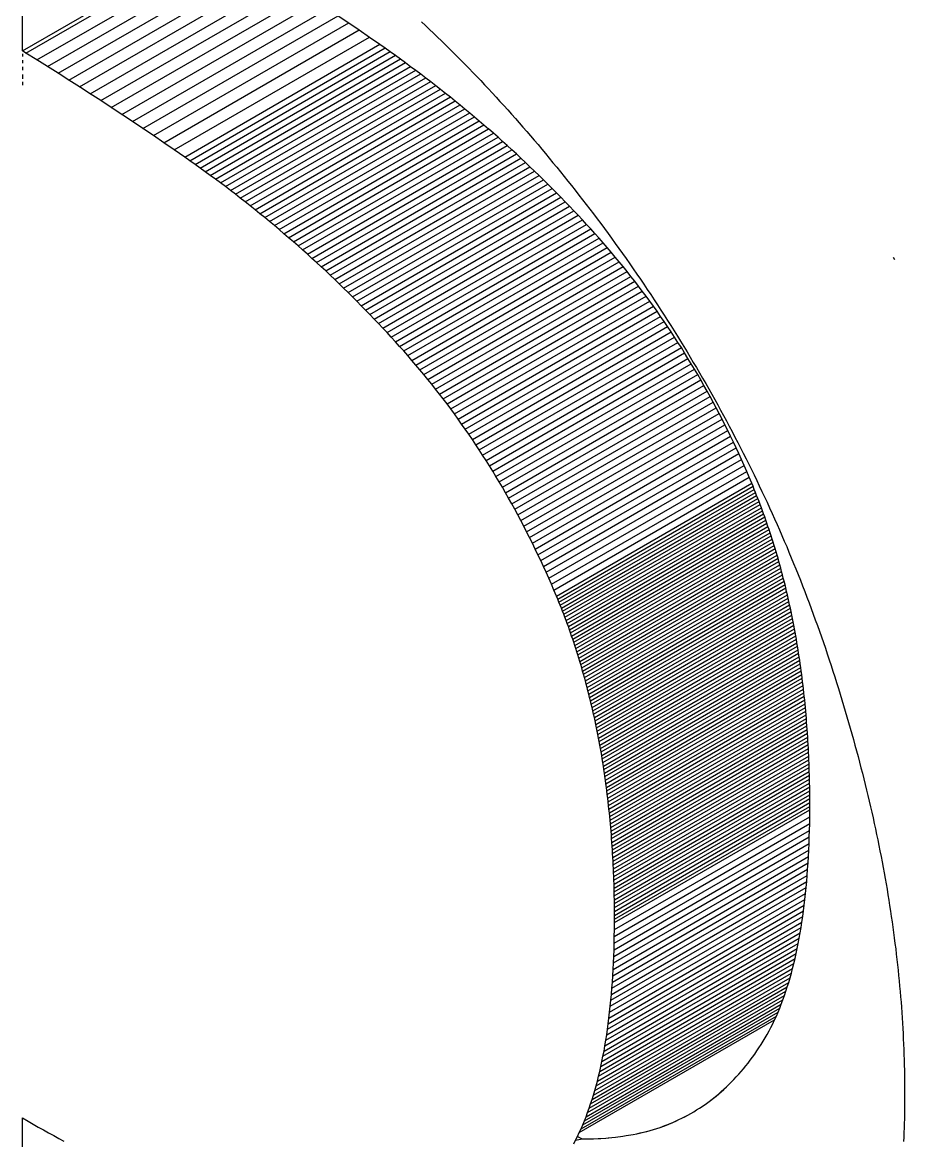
# Model space of a CAD drawing. Header units: millimetres. Extents: x 153 to 4750, y 92 to 3343.
# Drawn here: x 3715.09 to 3724.67, y 2584.09 to 2596.24 of the extents above; entities that cross this region are included whole.
import ezdxf

# ---------------------------------------------------------------- set-up
doc = ezdxf.new("R2010")
doc.units = ezdxf.units.MM

msp = doc.modelspace()

# ---------------------------------------------------------------- linework, layer by layer
for p, q in [((3715.089, 2595.93), (3715.089, 2599.32)), ((3715.089, 2595.93), (3717.21, 2597.155)), ((3715.128, 2595.906), (3717.25, 2597.131)), ((3715.245, 2595.833), (3717.367, 2597.058)), ((3715.362, 2595.761), (3717.483, 2596.985)), ((3715.478, 2595.687), (3717.599, 2596.912)), ((3715.594, 2595.614), (3717.715, 2596.838)), ((3715.71, 2595.54), (3717.831, 2596.764)), ((3715.825, 2595.465), (3717.946, 2596.69)), ((3715.94, 2595.39), (3718.062, 2596.615)), ((3716.055, 2595.315), (3718.176, 2596.54)), ((3716.17, 2595.239), (3718.291, 2596.464)), ((3716.284, 2595.163), (3718.405, 2596.388)), ((3716.398, 2595.087), (3718.519, 2596.312)), ((3718.519, 2596.312), (3718.633, 2596.235)), ((3719.423, 2596.246), (3719.467, 2596.205)), ((3716.512, 2595.01), (3718.633, 2596.235)), ((3716.625, 2594.933), (3718.747, 2596.158)), ((3718.633, 2596.235), (3718.747, 2596.158)), ((3718.747, 2596.158), (3718.86, 2596.08)), ((3719.467, 2596.205), (3719.51, 2596.164)), ((3719.51, 2596.164), (3719.554, 2596.123)), ((3716.739, 2594.855), (3718.86, 2596.08)), ((3716.852, 2594.777), (3718.973, 2596.002)), ((3718.86, 2596.08), (3718.973, 2596.002)), ((3718.973, 2596.002), (3719.029, 2595.963)), ((3719.554, 2596.123), (3719.597, 2596.081)), ((3719.597, 2596.081), (3719.64, 2596.039)), ((3719.64, 2596.039), (3719.683, 2595.997)), ((3715.128, 2595.906), (3715.089, 2595.93)), ((3715.089, 2595.9), (3715.089, 2595.87)), ((3715.245, 2595.833), (3715.128, 2595.906)), ((3716.908, 2594.738), (3719.029, 2595.963)), ((3716.964, 2594.698), (3719.085, 2595.923)), ((3717.019, 2594.658), (3719.141, 2595.883)), ((3719.029, 2595.963), (3719.085, 2595.923)), ((3719.085, 2595.923), (3719.141, 2595.883)), ((3719.141, 2595.883), (3719.196, 2595.843)), ((3719.683, 2595.997), (3719.726, 2595.955)), ((3719.726, 2595.955), (3719.769, 2595.912)), ((3719.769, 2595.912), (3719.812, 2595.869)), ((3715.089, 2595.83), (3715.089, 2595.796)), ((3715.362, 2595.761), (3715.245, 2595.833)), ((3715.478, 2595.687), (3715.362, 2595.761)), ((3717.075, 2594.618), (3719.196, 2595.843)), ((3717.13, 2594.578), (3719.251, 2595.803)), ((3717.185, 2594.538), (3719.306, 2595.762)), ((3719.196, 2595.843), (3719.251, 2595.803)), ((3719.251, 2595.803), (3719.306, 2595.762)), ((3719.306, 2595.762), (3719.361, 2595.722)), ((3719.812, 2595.869), (3719.854, 2595.826)), ((3719.854, 2595.826), (3719.897, 2595.783)), ((3719.897, 2595.783), (3719.94, 2595.74)), ((3715.089, 2595.757), (3715.089, 2595.72)), ((3715.089, 2595.673), (3715.089, 2595.627)), ((3715.594, 2595.614), (3715.478, 2595.687)), ((3717.24, 2594.497), (3719.361, 2595.722)), ((3717.294, 2594.456), (3719.416, 2595.681)), ((3717.349, 2594.415), (3719.47, 2595.639)), ((3719.361, 2595.722), (3719.416, 2595.681)), ((3719.416, 2595.681), (3719.47, 2595.639)), ((3719.47, 2595.639), (3719.524, 2595.598)), ((3719.94, 2595.74), (3719.982, 2595.696)), ((3719.982, 2595.696), (3720.024, 2595.652)), ((3720.024, 2595.652), (3720.067, 2595.607)), ((3715.089, 2595.596), (3715.089, 2595.558)), ((3715.71, 2595.54), (3715.594, 2595.614)), ((3715.825, 2595.465), (3715.71, 2595.54)), ((3717.403, 2594.373), (3719.524, 2595.598)), ((3717.456, 2594.331), (3719.578, 2595.556)), ((3719.524, 2595.598), (3719.578, 2595.556)), ((3719.578, 2595.556), (3719.631, 2595.514)), ((3720.067, 2595.607), (3720.109, 2595.563)), ((3720.109, 2595.563), (3720.151, 2595.518)), ((3720.151, 2595.518), (3720.193, 2595.473)), ((3715.94, 2595.39), (3715.825, 2595.465)), ((3717.51, 2594.29), (3719.631, 2595.514)), ((3717.563, 2594.247), (3719.685, 2595.472)), ((3717.616, 2594.205), (3719.738, 2595.43)), ((3719.631, 2595.514), (3719.685, 2595.472)), ((3719.685, 2595.472), (3719.738, 2595.43)), ((3719.738, 2595.43), (3719.79, 2595.387)), ((3720.193, 2595.473), (3720.235, 2595.427)), ((3720.235, 2595.427), (3720.276, 2595.382)), ((3716.055, 2595.315), (3715.94, 2595.39)), ((3716.17, 2595.239), (3716.055, 2595.315)), ((3717.669, 2594.162), (3719.79, 2595.387)), ((3717.722, 2594.119), (3719.843, 2595.344)), ((3717.774, 2594.076), (3719.895, 2595.301)), ((3719.79, 2595.387), (3719.843, 2595.344)), ((3719.843, 2595.344), (3719.895, 2595.301)), ((3719.895, 2595.301), (3719.947, 2595.258)), ((3720.276, 2595.382), (3720.318, 2595.336)), ((3720.318, 2595.336), (3720.36, 2595.29)), ((3720.36, 2595.29), (3720.401, 2595.243)), ((3716.284, 2595.163), (3716.17, 2595.239)), ((3716.398, 2595.087), (3716.284, 2595.163)), ((3717.826, 2594.033), (3719.947, 2595.258)), ((3717.878, 2593.989), (3719.999, 2595.214)), ((3717.93, 2593.945), (3720.051, 2595.17)), ((3719.947, 2595.258), (3719.999, 2595.214)), ((3719.999, 2595.214), (3720.051, 2595.17)), ((3720.051, 2595.17), (3720.102, 2595.126)), ((3720.401, 2595.243), (3720.443, 2595.197)), ((3720.443, 2595.197), (3720.484, 2595.15)), ((3716.512, 2595.01), (3716.398, 2595.087)), ((3717.981, 2593.901), (3720.102, 2595.126)), ((3718.032, 2593.857), (3720.153, 2595.082)), ((3718.083, 2593.812), (3720.204, 2595.037)), ((3720.102, 2595.126), (3720.153, 2595.082)), ((3720.204, 2595.037), (3720.153, 2595.082)), ((3720.255, 2594.992), (3720.204, 2595.037)), ((3720.484, 2595.15), (3720.525, 2595.103)), ((3720.525, 2595.103), (3720.567, 2595.055)), ((3720.567, 2595.055), (3720.608, 2595.008)), ((3716.625, 2594.933), (3716.512, 2595.01)), ((3716.739, 2594.855), (3716.625, 2594.933)), ((3718.133, 2593.768), (3720.255, 2594.992)), ((3718.184, 2593.723), (3720.305, 2594.947)), ((3720.305, 2594.947), (3720.255, 2594.992)), ((3720.355, 2594.902), (3720.305, 2594.947)), ((3720.608, 2595.008), (3720.649, 2594.96)), ((3720.649, 2594.96), (3720.69, 2594.912)), ((3720.69, 2594.912), (3720.73, 2594.863)), ((3716.852, 2594.777), (3716.739, 2594.855)), ((3718.234, 2593.677), (3720.355, 2594.902)), ((3718.284, 2593.632), (3720.405, 2594.856)), ((3718.334, 2593.586), (3720.455, 2594.811)), ((3720.405, 2594.856), (3720.355, 2594.902)), ((3720.455, 2594.811), (3720.405, 2594.856)), ((3720.504, 2594.765), (3720.455, 2594.811)), ((3720.73, 2594.863), (3720.771, 2594.815)), ((3720.771, 2594.815), (3720.812, 2594.766)), ((3716.908, 2594.738), (3716.852, 2594.777)), ((3716.964, 2594.698), (3716.908, 2594.738)), ((3717.019, 2594.658), (3716.964, 2594.698)), ((3718.383, 2593.54), (3720.504, 2594.765)), ((3718.432, 2593.494), (3720.554, 2594.718)), ((3718.481, 2593.447), (3720.602, 2594.672)), ((3720.554, 2594.718), (3720.504, 2594.765)), ((3720.602, 2594.672), (3720.554, 2594.718)), ((3720.651, 2594.625), (3720.602, 2594.672)), ((3720.812, 2594.766), (3720.852, 2594.716)), ((3720.852, 2594.716), (3720.893, 2594.667)), ((3720.893, 2594.667), (3720.933, 2594.617)), ((3717.075, 2594.618), (3717.019, 2594.658)), ((3717.13, 2594.578), (3717.075, 2594.618)), ((3717.185, 2594.538), (3717.13, 2594.578)), ((3718.53, 2593.4), (3720.651, 2594.625)), ((3718.578, 2593.354), (3720.7, 2594.578)), ((3720.7, 2594.578), (3720.651, 2594.625)), ((3720.748, 2594.531), (3720.7, 2594.578)), ((3720.933, 2594.617), (3720.973, 2594.567)), ((3720.973, 2594.567), (3721.013, 2594.517)), ((3717.24, 2594.497), (3717.185, 2594.538)), ((3717.294, 2594.456), (3717.24, 2594.497)), ((3717.349, 2594.415), (3717.294, 2594.456)), ((3718.627, 2593.306), (3720.748, 2594.531)), ((3718.674, 2593.259), (3720.796, 2594.484)), ((3718.722, 2593.211), (3720.844, 2594.436)), ((3720.796, 2594.484), (3720.748, 2594.531)), ((3720.844, 2594.436), (3720.796, 2594.484)), ((3720.891, 2594.388), (3720.844, 2594.436)), ((3721.013, 2594.517), (3721.054, 2594.467)), ((3721.054, 2594.467), (3721.094, 2594.416)), ((3717.403, 2594.373), (3717.349, 2594.415)), ((3717.456, 2594.331), (3717.403, 2594.373)), ((3717.51, 2594.29), (3717.456, 2594.331)), ((3718.77, 2593.163), (3720.891, 2594.388)), ((3718.817, 2593.115), (3720.938, 2594.34)), ((3720.938, 2594.34), (3720.891, 2594.388)), ((3720.985, 2594.291), (3720.938, 2594.34)), ((3721.094, 2594.416), (3721.133, 2594.365)), ((3721.133, 2594.365), (3721.173, 2594.314)), ((3721.173, 2594.314), (3721.213, 2594.262)), ((3717.563, 2594.247), (3717.51, 2594.29)), ((3717.616, 2594.205), (3717.563, 2594.247)), ((3717.669, 2594.162), (3717.616, 2594.205)), ((3718.864, 2593.067), (3720.985, 2594.291)), ((3718.911, 2593.018), (3721.032, 2594.243)), ((3718.957, 2592.969), (3721.079, 2594.194)), ((3721.032, 2594.243), (3720.985, 2594.291)), ((3721.079, 2594.194), (3721.032, 2594.243)), ((3721.125, 2594.145), (3721.079, 2594.194)), ((3721.213, 2594.262), (3721.253, 2594.211)), ((3721.253, 2594.211), (3721.292, 2594.159)), ((3717.722, 2594.119), (3717.669, 2594.162)), ((3717.774, 2594.076), (3717.722, 2594.119)), ((3717.826, 2594.033), (3717.774, 2594.076)), ((3719.003, 2592.92), (3721.125, 2594.145)), ((3719.05, 2592.871), (3721.171, 2594.095)), ((3721.171, 2594.095), (3721.125, 2594.145)), ((3721.217, 2594.046), (3721.171, 2594.095)), ((3721.292, 2594.159), (3721.332, 2594.107)), ((3721.332, 2594.107), (3721.371, 2594.054)), ((3717.878, 2593.989), (3717.826, 2594.033)), ((3717.93, 2593.945), (3717.878, 2593.989)), ((3717.981, 2593.901), (3717.93, 2593.945)), ((3719.095, 2592.821), (3721.217, 2594.046)), ((3719.141, 2592.771), (3721.262, 2593.996)), ((3719.186, 2592.721), (3721.308, 2593.946)), ((3721.262, 2593.996), (3721.217, 2594.046)), ((3721.308, 2593.946), (3721.262, 2593.996)), ((3721.353, 2593.896), (3721.308, 2593.946)), ((3721.371, 2594.054), (3721.41, 2594.001)), ((3721.41, 2594.001), (3721.45, 2593.948)), ((3721.45, 2593.948), (3721.469, 2593.922)), ((3718.032, 2593.857), (3717.981, 2593.901)), ((3718.083, 2593.812), (3718.032, 2593.857)), ((3719.231, 2592.671), (3721.353, 2593.896)), ((3719.276, 2592.62), (3721.397, 2593.845)), ((3721.397, 2593.845), (3721.353, 2593.896)), ((3721.441, 2593.794), (3721.397, 2593.845)), ((3721.469, 2593.922), (3721.489, 2593.895)), ((3721.489, 2593.895), (3721.529, 2593.84)), ((3721.529, 2593.84), (3721.568, 2593.785)), ((3718.133, 2593.768), (3718.083, 2593.812)), ((3718.184, 2593.723), (3718.133, 2593.768)), ((3718.234, 2593.677), (3718.184, 2593.723)), ((3719.32, 2592.569), (3721.441, 2593.794)), ((3719.364, 2592.518), (3721.485, 2593.743)), ((3721.485, 2593.743), (3721.441, 2593.794)), ((3721.529, 2593.691), (3721.485, 2593.743)), ((3721.568, 2593.785), (3721.608, 2593.729)), ((3721.608, 2593.729), (3721.647, 2593.674)), ((3718.284, 2593.632), (3718.234, 2593.677)), ((3718.334, 2593.586), (3718.284, 2593.632)), ((3718.383, 2593.54), (3718.334, 2593.586)), ((3719.407, 2592.466), (3721.529, 2593.691)), ((3719.45, 2592.414), (3721.572, 2593.639)), ((3719.493, 2592.362), (3721.614, 2593.587)), ((3721.572, 2593.639), (3721.529, 2593.691)), ((3721.614, 2593.587), (3721.572, 2593.639)), ((3721.657, 2593.534), (3721.614, 2593.587)), ((3721.647, 2593.674), (3721.685, 2593.619)), ((3721.685, 2593.619), (3721.724, 2593.563)), ((3724.547, 2593.689), (3724.562, 2593.663)), ((3718.432, 2593.494), (3718.383, 2593.54)), ((3718.481, 2593.447), (3718.432, 2593.494)), ((3719.535, 2592.309), (3721.657, 2593.534)), ((3719.577, 2592.257), (3721.699, 2593.481)), ((3721.699, 2593.481), (3721.657, 2593.534)), ((3721.74, 2593.428), (3721.699, 2593.481)), ((3721.724, 2593.563), (3721.762, 2593.507)), ((3721.762, 2593.507), (3721.801, 2593.452)), ((3721.801, 2593.452), (3721.838, 2593.396)), ((3718.53, 2593.4), (3718.481, 2593.447)), ((3718.578, 2593.354), (3718.53, 2593.4)), ((3718.627, 2593.306), (3718.578, 2593.354)), ((3719.619, 2592.203), (3721.74, 2593.428)), ((3719.66, 2592.15), (3721.781, 2593.374)), ((3721.781, 2593.374), (3721.74, 2593.428)), ((3721.822, 2593.321), (3721.781, 2593.374)), ((3721.838, 2593.396), (3721.876, 2593.34)), ((3721.876, 2593.34), (3721.913, 2593.284)), ((3718.674, 2593.259), (3718.627, 2593.306)), ((3718.722, 2593.211), (3718.674, 2593.259)), ((3718.77, 2593.163), (3718.722, 2593.211)), ((3719.701, 2592.096), (3721.822, 2593.321)), ((3719.741, 2592.042), (3721.863, 2593.266)), ((3719.781, 2591.987), (3721.903, 2593.212)), ((3721.863, 2593.266), (3721.822, 2593.321)), ((3721.903, 2593.212), (3721.863, 2593.266)), ((3721.942, 2593.157), (3721.903, 2593.212)), ((3721.913, 2593.284), (3721.95, 2593.228)), ((3721.95, 2593.228), (3721.987, 2593.172)), ((3718.817, 2593.115), (3718.77, 2593.163)), ((3718.864, 2593.067), (3718.817, 2593.115)), ((3719.821, 2591.932), (3721.942, 2593.157)), ((3719.86, 2591.877), (3721.982, 2593.102)), ((3721.982, 2593.102), (3721.942, 2593.157)), ((3722.021, 2593.046), (3721.982, 2593.102)), ((3721.987, 2593.172), (3722.024, 2593.115)), ((3722.024, 2593.115), (3722.06, 2593.059)), ((3718.911, 2593.018), (3718.864, 2593.067)), ((3718.957, 2592.969), (3718.911, 2593.018)), ((3719.003, 2592.92), (3718.957, 2592.969)), ((3719.899, 2591.822), (3722.021, 2593.046)), ((3719.938, 2591.766), (3722.059, 2592.991)), ((3722.059, 2592.991), (3722.021, 2593.046)), ((3722.097, 2592.935), (3722.059, 2592.991)), ((3722.06, 2593.059), (3722.096, 2593.002)), ((3722.096, 2593.002), (3722.132, 2592.946)), ((3719.05, 2592.871), (3719.003, 2592.92)), ((3719.095, 2592.821), (3719.05, 2592.871)), ((3719.976, 2591.71), (3722.097, 2592.935)), ((3720.014, 2591.653), (3722.135, 2592.878)), ((3722.135, 2592.878), (3722.097, 2592.935)), ((3722.132, 2592.946), (3722.168, 2592.889)), ((3722.172, 2592.821), (3722.135, 2592.878)), ((3722.168, 2592.889), (3722.203, 2592.832)), ((3719.141, 2592.771), (3719.095, 2592.821)), ((3719.186, 2592.721), (3719.141, 2592.771)), ((3720.051, 2591.597), (3722.172, 2592.821)), ((3720.088, 2591.54), (3722.209, 2592.764)), ((3722.209, 2592.764), (3722.172, 2592.821)), ((3722.203, 2592.832), (3722.238, 2592.776)), ((3722.246, 2592.707), (3722.209, 2592.764)), ((3722.238, 2592.776), (3722.273, 2592.719)), ((3719.231, 2592.671), (3719.186, 2592.721)), ((3719.276, 2592.62), (3719.231, 2592.671)), ((3719.32, 2592.569), (3719.276, 2592.62)), ((3720.125, 2591.482), (3722.246, 2592.707)), ((3720.161, 2591.424), (3722.282, 2592.649)), ((3722.282, 2592.649), (3722.246, 2592.707)), ((3722.273, 2592.719), (3722.308, 2592.662)), ((3722.318, 2592.591), (3722.282, 2592.649)), ((3722.308, 2592.662), (3722.342, 2592.605)), ((3722.342, 2592.605), (3722.376, 2592.547)), ((3719.364, 2592.518), (3719.32, 2592.569)), ((3719.407, 2592.466), (3719.364, 2592.518)), ((3720.197, 2591.366), (3722.318, 2592.591)), ((3720.232, 2591.308), (3722.354, 2592.533)), ((3722.354, 2592.533), (3722.318, 2592.591)), ((3722.389, 2592.474), (3722.354, 2592.533)), ((3722.376, 2592.547), (3722.41, 2592.49)), ((3722.41, 2592.49), (3722.444, 2592.433)), ((3719.45, 2592.414), (3719.407, 2592.466)), ((3719.493, 2592.362), (3719.45, 2592.414)), ((3719.535, 2592.309), (3719.493, 2592.362)), ((3720.267, 2591.249), (3722.389, 2592.474)), ((3720.302, 2591.19), (3722.424, 2592.415)), ((3722.424, 2592.415), (3722.389, 2592.474)), ((3722.458, 2592.356), (3722.424, 2592.415)), ((3722.444, 2592.433), (3722.477, 2592.375)), ((3722.477, 2592.375), (3722.511, 2592.317)), ((3719.577, 2592.257), (3719.535, 2592.309)), ((3719.619, 2592.203), (3719.577, 2592.257)), ((3720.337, 2591.131), (3722.458, 2592.356)), ((3720.37, 2591.071), (3722.492, 2592.296)), ((3720.404, 2591.011), (3722.525, 2592.236)), ((3722.492, 2592.296), (3722.458, 2592.356)), ((3722.525, 2592.236), (3722.492, 2592.296)), ((3722.511, 2592.317), (3722.543, 2592.26)), ((3722.559, 2592.176), (3722.525, 2592.236)), ((3722.543, 2592.26), (3722.576, 2592.202)), ((3719.66, 2592.15), (3719.619, 2592.203)), ((3719.701, 2592.096), (3719.66, 2592.15)), ((3720.437, 2590.951), (3722.559, 2592.176)), ((3720.47, 2590.891), (3722.591, 2592.115)), ((3722.591, 2592.115), (3722.559, 2592.176)), ((3722.576, 2592.202), (3722.608, 2592.144)), ((3722.624, 2592.054), (3722.591, 2592.115)), ((3722.608, 2592.144), (3722.641, 2592.086)), ((3719.741, 2592.042), (3719.701, 2592.096)), ((3719.781, 2591.987), (3719.741, 2592.042)), ((3720.503, 2590.83), (3722.624, 2592.054)), ((3720.535, 2590.768), (3722.656, 2591.993)), ((3722.656, 2591.993), (3722.624, 2592.054)), ((3722.641, 2592.086), (3722.673, 2592.028)), ((3722.688, 2591.932), (3722.656, 2591.993)), ((3722.673, 2592.028), (3722.704, 2591.97)), ((3719.821, 2591.932), (3719.781, 2591.987)), ((3719.86, 2591.877), (3719.821, 2591.932)), ((3719.899, 2591.822), (3719.86, 2591.877)), ((3720.566, 2590.707), (3722.688, 2591.932)), ((3722.719, 2591.87), (3722.688, 2591.932)), ((3722.704, 2591.97), (3722.736, 2591.912)), ((3722.736, 2591.912), (3722.767, 2591.853)), ((3719.938, 2591.766), (3719.899, 2591.822)), ((3719.976, 2591.71), (3719.938, 2591.766)), ((3720.598, 2590.645), (3722.719, 2591.87)), ((3720.629, 2590.583), (3722.75, 2591.808)), ((3722.75, 2591.808), (3722.719, 2591.87)), ((3722.78, 2591.745), (3722.75, 2591.808)), ((3722.767, 2591.853), (3722.798, 2591.795)), ((3722.798, 2591.795), (3722.828, 2591.736)), ((3720.014, 2591.653), (3719.976, 2591.71)), ((3720.051, 2591.597), (3720.014, 2591.653)), ((3720.659, 2590.52), (3722.78, 2591.745)), ((3720.689, 2590.458), (3722.811, 2591.682)), ((3722.811, 2591.682), (3722.78, 2591.745)), ((3722.84, 2591.619), (3722.811, 2591.682)), ((3722.828, 2591.736), (3722.859, 2591.678)), ((3722.859, 2591.678), (3722.889, 2591.619)), ((3720.088, 2591.54), (3720.051, 2591.597)), ((3720.125, 2591.482), (3720.088, 2591.54)), ((3720.719, 2590.394), (3722.84, 2591.619)), ((3720.748, 2590.331), (3722.87, 2591.556)), ((3722.87, 2591.556), (3722.84, 2591.619)), ((3722.899, 2591.492), (3722.87, 2591.556)), ((3722.889, 2591.619), (3722.919, 2591.56)), ((3722.919, 2591.56), (3722.949, 2591.501)), ((3720.161, 2591.424), (3720.125, 2591.482)), ((3720.197, 2591.366), (3720.161, 2591.424)), ((3720.778, 2590.267), (3722.899, 2591.492)), ((3720.806, 2590.203), (3722.928, 2591.428)), ((3722.928, 2591.428), (3722.899, 2591.492)), ((3722.956, 2591.363), (3722.928, 2591.428)), ((3722.949, 2591.501), (3722.978, 2591.442)), ((3722.978, 2591.442), (3723.007, 2591.383)), ((3720.232, 2591.308), (3720.197, 2591.366)), ((3720.267, 2591.249), (3720.232, 2591.308)), ((3720.834, 2590.139), (3722.956, 2591.363)), ((3720.862, 2590.074), (3722.984, 2591.299)), ((3722.984, 2591.299), (3722.956, 2591.363)), ((3723.011, 2591.234), (3722.984, 2591.299)), ((3723.007, 2591.383), (3723.036, 2591.324)), ((3723.036, 2591.324), (3723.065, 2591.265)), ((3723.065, 2591.265), (3723.093, 2591.205)), ((3720.302, 2591.19), (3720.267, 2591.249)), ((3720.337, 2591.131), (3720.302, 2591.19)), ((3720.89, 2590.009), (3723.011, 2591.234)), ((3720.903, 2589.976), (3723.025, 2591.201)), ((3720.917, 2589.943), (3723.038, 2591.168)), ((3723.025, 2591.201), (3723.011, 2591.234)), ((3723.038, 2591.168), (3723.025, 2591.201)), ((3723.051, 2591.135), (3723.038, 2591.168)), ((3723.093, 2591.205), (3723.121, 2591.146)), ((3723.121, 2591.146), (3723.149, 2591.086)), ((3720.37, 2591.071), (3720.337, 2591.131)), ((3720.404, 2591.011), (3720.37, 2591.071)), ((3720.93, 2589.91), (3723.051, 2591.135)), ((3720.943, 2589.877), (3723.064, 2591.102)), ((3720.956, 2589.844), (3723.077, 2591.069)), ((3720.969, 2589.811), (3723.09, 2591.036)), ((3723.064, 2591.102), (3723.051, 2591.135)), ((3723.077, 2591.069), (3723.064, 2591.102)), ((3723.09, 2591.036), (3723.077, 2591.069)), ((3723.103, 2591.002), (3723.09, 2591.036)), ((3723.149, 2591.086), (3723.177, 2591.027)), ((3723.177, 2591.027), (3723.204, 2590.967)), ((3720.437, 2590.951), (3720.404, 2591.011)), ((3720.47, 2590.891), (3720.437, 2590.951)), ((3720.982, 2589.778), (3723.103, 2591.002)), ((3720.994, 2589.744), (3723.115, 2590.969)), ((3721.006, 2589.711), (3723.128, 2590.935)), ((3721.019, 2589.677), (3723.14, 2590.902)), ((3723.115, 2590.969), (3723.103, 2591.002)), ((3723.128, 2590.935), (3723.115, 2590.969)), ((3723.14, 2590.902), (3723.128, 2590.935)), ((3723.152, 2590.868), (3723.14, 2590.902)), ((3723.204, 2590.967), (3723.232, 2590.907)), ((3723.232, 2590.907), (3723.259, 2590.847)), ((3720.503, 2590.83), (3720.47, 2590.891)), ((3720.535, 2590.768), (3720.503, 2590.83)), ((3721.031, 2589.643), (3723.152, 2590.868)), ((3721.043, 2589.609), (3723.164, 2590.834)), ((3721.054, 2589.575), (3723.176, 2590.8)), ((3723.164, 2590.834), (3723.152, 2590.868)), ((3723.176, 2590.8), (3723.164, 2590.834)), ((3723.187, 2590.766), (3723.176, 2590.8)), ((3723.259, 2590.847), (3723.285, 2590.787)), ((3723.285, 2590.787), (3723.312, 2590.727)), ((3720.566, 2590.707), (3720.535, 2590.768)), ((3720.598, 2590.645), (3720.566, 2590.707)), ((3721.066, 2589.541), (3723.187, 2590.766)), ((3721.078, 2589.507), (3723.199, 2590.732)), ((3721.089, 2589.473), (3723.21, 2590.697)), ((3721.1, 2589.438), (3723.221, 2590.663)), ((3723.199, 2590.732), (3723.187, 2590.766)), ((3723.21, 2590.697), (3723.199, 2590.732)), ((3723.221, 2590.663), (3723.21, 2590.697)), ((3723.232, 2590.628), (3723.221, 2590.663)), ((3723.312, 2590.727), (3723.338, 2590.667)), ((3723.338, 2590.667), (3723.364, 2590.606)), ((3720.629, 2590.583), (3720.598, 2590.645)), ((3720.659, 2590.52), (3720.629, 2590.583)), ((3721.111, 2589.404), (3723.232, 2590.628)), ((3721.122, 2589.369), (3723.243, 2590.594)), ((3721.133, 2589.334), (3723.254, 2590.559)), ((3723.243, 2590.594), (3723.232, 2590.628)), ((3723.254, 2590.559), (3723.243, 2590.594)), ((3723.265, 2590.524), (3723.254, 2590.559)), ((3723.364, 2590.606), (3723.39, 2590.546)), ((3723.39, 2590.546), (3723.415, 2590.485)), ((3720.689, 2590.458), (3720.659, 2590.52)), ((3720.719, 2590.394), (3720.689, 2590.458)), ((3721.143, 2589.299), (3723.265, 2590.524)), ((3721.154, 2589.264), (3723.275, 2590.489)), ((3721.164, 2589.229), (3723.285, 2590.454)), ((3721.174, 2589.194), (3723.296, 2590.419)), ((3723.275, 2590.489), (3723.265, 2590.524)), ((3723.285, 2590.454), (3723.275, 2590.489)), ((3723.296, 2590.419), (3723.285, 2590.454)), ((3723.306, 2590.383), (3723.296, 2590.419)), ((3723.415, 2590.485), (3723.44, 2590.425)), ((3723.44, 2590.425), (3723.465, 2590.364)), ((3720.748, 2590.331), (3720.719, 2590.394)), ((3720.778, 2590.267), (3720.748, 2590.331)), ((3721.184, 2589.159), (3723.306, 2590.383)), ((3721.194, 2589.123), (3723.315, 2590.348)), ((3721.204, 2589.088), (3723.325, 2590.312)), ((3723.315, 2590.348), (3723.306, 2590.383)), ((3723.325, 2590.312), (3723.315, 2590.348)), ((3723.335, 2590.277), (3723.325, 2590.312)), ((3723.465, 2590.364), (3723.49, 2590.303)), ((3723.49, 2590.303), (3723.515, 2590.242)), ((3720.806, 2590.203), (3720.778, 2590.267)), ((3720.834, 2590.139), (3720.806, 2590.203)), ((3721.213, 2589.052), (3723.335, 2590.277)), ((3721.223, 2589.016), (3723.344, 2590.241)), ((3721.232, 2588.98), (3723.353, 2590.205)), ((3723.344, 2590.241), (3723.335, 2590.277)), ((3723.353, 2590.205), (3723.344, 2590.241)), ((3723.363, 2590.169), (3723.353, 2590.205)), ((3723.515, 2590.242), (3723.539, 2590.181)), ((3723.539, 2590.181), (3723.563, 2590.12)), ((3720.862, 2590.074), (3720.834, 2590.139)), ((3720.89, 2590.009), (3720.862, 2590.074)), ((3721.241, 2588.944), (3723.363, 2590.169)), ((3721.25, 2588.908), (3723.372, 2590.133)), ((3721.259, 2588.872), (3723.38, 2590.097)), ((3721.268, 2588.836), (3723.389, 2590.06)), ((3723.372, 2590.133), (3723.363, 2590.169)), ((3723.38, 2590.097), (3723.372, 2590.133)), ((3723.389, 2590.06), (3723.38, 2590.097)), ((3723.398, 2590.024), (3723.389, 2590.06)), ((3723.563, 2590.12), (3723.586, 2590.059)), ((3723.586, 2590.059), (3723.61, 2589.998)), ((3720.903, 2589.976), (3720.89, 2590.009)), ((3720.917, 2589.943), (3720.903, 2589.976)), ((3720.93, 2589.91), (3720.917, 2589.943)), ((3721.276, 2588.799), (3723.398, 2590.024)), ((3721.285, 2588.763), (3723.406, 2589.987)), ((3721.293, 2588.726), (3723.414, 2589.951)), ((3723.406, 2589.987), (3723.398, 2590.024)), ((3723.414, 2589.951), (3723.406, 2589.987)), ((3723.422, 2589.914), (3723.414, 2589.951)), ((3723.61, 2589.998), (3723.633, 2589.937)), ((3723.633, 2589.937), (3723.656, 2589.875)), ((3720.943, 2589.877), (3720.93, 2589.91)), ((3720.956, 2589.844), (3720.943, 2589.877)), ((3720.969, 2589.811), (3720.956, 2589.844)), ((3720.982, 2589.778), (3720.969, 2589.811)), ((3721.301, 2588.689), (3723.422, 2589.914)), ((3721.309, 2588.652), (3723.43, 2589.877)), ((3721.317, 2588.615), (3723.438, 2589.84)), ((3723.43, 2589.877), (3723.422, 2589.914)), ((3723.438, 2589.84), (3723.43, 2589.877)), ((3723.446, 2589.803), (3723.438, 2589.84)), ((3723.656, 2589.875), (3723.679, 2589.814)), ((3723.679, 2589.814), (3723.701, 2589.752)), ((3720.994, 2589.744), (3720.982, 2589.778)), ((3721.006, 2589.711), (3720.994, 2589.744)), ((3721.019, 2589.677), (3721.006, 2589.711)), ((3721.325, 2588.578), (3723.446, 2589.803)), ((3721.332, 2588.541), (3723.453, 2589.766)), ((3721.339, 2588.504), (3723.461, 2589.729)), ((3721.347, 2588.466), (3723.468, 2589.691)), ((3723.453, 2589.766), (3723.446, 2589.803)), ((3723.461, 2589.729), (3723.453, 2589.766)), ((3723.468, 2589.691), (3723.461, 2589.729)), ((3723.475, 2589.654), (3723.468, 2589.691)), ((3723.701, 2589.752), (3723.724, 2589.69)), ((3723.724, 2589.69), (3723.746, 2589.628)), ((3721.031, 2589.643), (3721.019, 2589.677)), ((3721.043, 2589.609), (3721.031, 2589.643)), ((3721.054, 2589.575), (3721.043, 2589.609)), ((3721.066, 2589.541), (3721.054, 2589.575)), ((3721.354, 2588.429), (3723.475, 2589.654)), ((3721.361, 2588.391), (3723.482, 2589.616)), ((3721.367, 2588.353), (3723.489, 2589.578)), ((3723.482, 2589.616), (3723.475, 2589.654)), ((3723.489, 2589.578), (3723.482, 2589.616)), ((3723.495, 2589.54), (3723.489, 2589.578)), ((3723.746, 2589.628), (3723.767, 2589.566)), ((3723.767, 2589.566), (3723.789, 2589.504)), ((3721.078, 2589.507), (3721.066, 2589.541)), ((3721.089, 2589.473), (3721.078, 2589.507)), ((3721.1, 2589.438), (3721.089, 2589.473)), ((3721.374, 2588.316), (3723.495, 2589.54)), ((3721.381, 2588.278), (3723.502, 2589.502)), ((3721.387, 2588.24), (3723.508, 2589.464)), ((3723.502, 2589.502), (3723.495, 2589.54)), ((3723.508, 2589.464), (3723.502, 2589.502)), ((3723.514, 2589.426), (3723.508, 2589.464)), ((3723.789, 2589.504), (3723.81, 2589.442)), ((3723.81, 2589.442), (3723.831, 2589.38)), ((3721.111, 2589.404), (3721.1, 2589.438)), ((3721.122, 2589.369), (3721.111, 2589.404)), ((3721.133, 2589.334), (3721.122, 2589.369)), ((3721.143, 2589.299), (3721.133, 2589.334)), ((3721.393, 2588.201), (3723.514, 2589.426)), ((3721.399, 2588.163), (3723.52, 2589.388)), ((3721.405, 2588.125), (3723.526, 2589.349)), ((3723.52, 2589.388), (3723.514, 2589.426)), ((3723.526, 2589.349), (3723.52, 2589.388)), ((3723.532, 2589.311), (3723.526, 2589.349)), ((3723.831, 2589.38), (3723.852, 2589.318)), ((3721.154, 2589.264), (3721.143, 2589.299)), ((3721.164, 2589.229), (3721.154, 2589.264)), ((3721.174, 2589.194), (3721.164, 2589.229)), ((3721.411, 2588.086), (3723.532, 2589.311)), ((3721.416, 2588.048), (3723.538, 2589.272)), ((3721.422, 2588.009), (3723.543, 2589.234)), ((3723.538, 2589.272), (3723.532, 2589.311)), ((3723.543, 2589.234), (3723.538, 2589.272)), ((3723.548, 2589.195), (3723.543, 2589.234)), ((3723.852, 2589.318), (3723.873, 2589.255)), ((3723.873, 2589.255), (3723.893, 2589.193)), ((3721.184, 2589.159), (3721.174, 2589.194)), ((3721.194, 2589.123), (3721.184, 2589.159)), ((3721.204, 2589.088), (3721.194, 2589.123)), ((3721.213, 2589.052), (3721.204, 2589.088)), ((3721.427, 2587.97), (3723.548, 2589.195)), ((3721.432, 2587.931), (3723.554, 2589.156)), ((3721.437, 2587.892), (3723.559, 2589.117)), ((3723.554, 2589.156), (3723.548, 2589.195)), ((3723.559, 2589.117), (3723.554, 2589.156)), ((3723.563, 2589.078), (3723.559, 2589.117)), ((3723.893, 2589.193), (3723.913, 2589.131)), ((3723.913, 2589.131), (3723.933, 2589.069)), ((3721.223, 2589.016), (3721.213, 2589.052)), ((3721.232, 2588.98), (3721.223, 2589.016)), ((3721.241, 2588.944), (3721.232, 2588.98)), ((3721.442, 2587.853), (3723.563, 2589.078)), ((3721.447, 2587.814), (3723.568, 2589.038)), ((3721.451, 2587.774), (3723.573, 2588.999)), ((3721.456, 2587.735), (3723.577, 2588.959)), ((3723.568, 2589.038), (3723.563, 2589.078)), ((3723.573, 2588.999), (3723.568, 2589.038)), ((3723.577, 2588.959), (3723.573, 2588.999)), ((3723.581, 2588.92), (3723.577, 2588.959)), ((3723.933, 2589.069), (3723.952, 2589.006)), ((3723.952, 2589.006), (3723.971, 2588.944)), ((3721.25, 2588.908), (3721.241, 2588.944)), ((3721.259, 2588.872), (3721.25, 2588.908)), ((3721.268, 2588.836), (3721.259, 2588.872)), ((3721.276, 2588.799), (3721.268, 2588.836)), ((3721.46, 2587.695), (3723.581, 2588.92)), ((3721.464, 2587.655), (3723.586, 2588.88)), ((3721.468, 2587.615), (3723.59, 2588.84)), ((3723.586, 2588.88), (3723.581, 2588.92)), ((3723.59, 2588.84), (3723.586, 2588.88)), ((3723.593, 2588.8), (3723.59, 2588.84)), ((3723.971, 2588.944), (3723.99, 2588.882)), ((3723.99, 2588.882), (3724.009, 2588.821)), ((3721.285, 2588.763), (3721.276, 2588.799)), ((3721.293, 2588.726), (3721.285, 2588.763)), ((3721.301, 2588.689), (3721.293, 2588.726)), ((3721.472, 2587.575), (3723.593, 2588.8)), ((3721.476, 2587.535), (3723.597, 2588.76)), ((3721.479, 2587.495), (3723.601, 2588.72)), ((3723.597, 2588.76), (3723.593, 2588.8)), ((3723.601, 2588.72), (3723.597, 2588.76)), ((3723.604, 2588.68), (3723.601, 2588.72)), ((3724.009, 2588.821), (3724.027, 2588.759)), ((3724.027, 2588.759), (3724.045, 2588.697)), ((3721.309, 2588.652), (3721.301, 2588.689)), ((3721.317, 2588.615), (3721.309, 2588.652)), ((3721.325, 2588.578), (3721.317, 2588.615)), ((3721.483, 2587.455), (3723.604, 2588.68)), ((3721.486, 2587.415), (3723.607, 2588.639)), ((3721.489, 2587.374), (3723.61, 2588.599)), ((3723.607, 2588.639), (3723.604, 2588.68)), ((3723.61, 2588.599), (3723.607, 2588.639)), ((3723.613, 2588.558), (3723.61, 2588.599)), ((3724.045, 2588.697), (3724.063, 2588.636)), ((3724.063, 2588.636), (3724.081, 2588.574)), ((3721.332, 2588.541), (3721.325, 2588.578)), ((3721.339, 2588.504), (3721.332, 2588.541)), ((3721.347, 2588.466), (3721.339, 2588.504)), ((3721.492, 2587.334), (3723.613, 2588.558)), ((3721.495, 2587.293), (3723.616, 2588.518)), ((3721.497, 2587.252), (3723.619, 2588.477)), ((3723.616, 2588.518), (3723.613, 2588.558)), ((3723.619, 2588.477), (3723.616, 2588.518)), ((3723.621, 2588.436), (3723.619, 2588.477)), ((3724.081, 2588.574), (3724.098, 2588.513)), ((3724.098, 2588.513), (3724.115, 2588.451)), ((3721.354, 2588.429), (3721.347, 2588.466)), ((3721.361, 2588.391), (3721.354, 2588.429)), ((3721.367, 2588.353), (3721.361, 2588.391)), ((3721.374, 2588.316), (3721.367, 2588.353)), ((3721.5, 2587.211), (3723.621, 2588.436)), ((3721.502, 2587.17), (3723.624, 2588.395)), ((3721.505, 2587.129), (3723.626, 2588.354)), ((3723.624, 2588.395), (3723.621, 2588.436)), ((3723.626, 2588.354), (3723.624, 2588.395)), ((3723.628, 2588.312), (3723.626, 2588.354)), ((3724.115, 2588.451), (3724.132, 2588.39)), ((3724.132, 2588.39), (3724.149, 2588.329)), ((3721.381, 2588.278), (3721.374, 2588.316)), ((3721.387, 2588.24), (3721.381, 2588.278)), ((3721.393, 2588.201), (3721.387, 2588.24)), ((3721.507, 2587.088), (3723.628, 2588.312)), ((3721.509, 2587.046), (3723.63, 2588.271)), ((3721.51, 2587.005), (3723.632, 2588.23)), ((3723.63, 2588.271), (3723.628, 2588.312)), ((3723.632, 2588.23), (3723.63, 2588.271)), ((3723.633, 2588.188), (3723.632, 2588.23)), ((3724.149, 2588.329), (3724.165, 2588.267)), ((3724.165, 2588.267), (3724.181, 2588.206)), ((3721.399, 2588.163), (3721.393, 2588.201)), ((3721.405, 2588.125), (3721.399, 2588.163)), ((3721.411, 2588.086), (3721.405, 2588.125)), ((3721.512, 2586.963), (3723.633, 2588.188)), ((3721.513, 2586.922), (3723.635, 2588.146)), ((3723.635, 2588.146), (3723.633, 2588.188)), ((3723.636, 2588.104), (3723.635, 2588.146)), ((3724.181, 2588.206), (3724.197, 2588.145)), ((3724.197, 2588.145), (3724.213, 2588.085)), ((3721.416, 2588.048), (3721.411, 2588.086)), ((3721.422, 2588.009), (3721.416, 2588.048)), ((3721.427, 2587.97), (3721.422, 2588.009)), ((3721.515, 2586.88), (3723.636, 2588.104)), ((3721.516, 2586.838), (3723.637, 2588.063)), ((3721.517, 2586.796), (3723.638, 2588.021)), ((3723.637, 2588.063), (3723.636, 2588.104)), ((3723.638, 2588.021), (3723.637, 2588.063)), ((3723.639, 2587.978), (3723.638, 2588.021)), ((3724.213, 2588.085), (3724.228, 2588.024)), ((3724.228, 2588.024), (3724.243, 2587.963)), ((3721.432, 2587.931), (3721.427, 2587.97)), ((3721.437, 2587.892), (3721.432, 2587.931)), ((3721.442, 2587.853), (3721.437, 2587.892)), ((3721.518, 2586.754), (3723.639, 2587.978)), ((3721.519, 2586.711), (3723.64, 2587.936)), ((3721.519, 2586.669), (3723.64, 2587.894)), ((3723.64, 2587.936), (3723.639, 2587.978)), ((3723.64, 2587.894), (3723.64, 2587.936)), ((3723.641, 2587.851), (3723.64, 2587.894)), ((3724.243, 2587.963), (3724.258, 2587.902)), ((3724.258, 2587.902), (3724.272, 2587.842)), ((3721.447, 2587.814), (3721.442, 2587.853)), ((3721.451, 2587.774), (3721.447, 2587.814)), ((3721.456, 2587.735), (3721.451, 2587.774)), ((3721.52, 2586.627), (3723.641, 2587.851)), ((3721.52, 2586.584), (3723.641, 2587.809)), ((3721.52, 2586.541), (3723.641, 2587.766)), ((3723.641, 2587.809), (3723.641, 2587.851)), ((3723.641, 2587.766), (3723.641, 2587.809)), ((3723.641, 2587.725), (3723.641, 2587.766)), ((3724.272, 2587.842), (3724.287, 2587.781)), ((3724.287, 2587.781), (3724.301, 2587.721)), ((3721.46, 2587.695), (3721.456, 2587.735)), ((3721.464, 2587.655), (3721.46, 2587.695)), ((3721.468, 2587.615), (3721.464, 2587.655)), ((3721.52, 2586.501), (3723.641, 2587.725)), ((3721.52, 2586.463), (3723.641, 2587.687)), ((3723.641, 2587.687), (3723.641, 2587.725)), ((3723.641, 2587.612), (3723.641, 2587.687)), ((3724.301, 2587.721), (3724.314, 2587.66)), ((3724.314, 2587.66), (3724.328, 2587.6)), ((3721.472, 2587.575), (3721.468, 2587.615)), ((3721.476, 2587.535), (3721.472, 2587.575)), ((3721.479, 2587.495), (3721.476, 2587.535)), ((3721.518, 2586.313), (3723.64, 2587.538)), ((3721.519, 2586.387), (3723.641, 2587.612)), ((3723.638, 2587.464), (3723.64, 2587.538)), ((3723.64, 2587.538), (3723.641, 2587.612)), ((3724.328, 2587.6), (3724.341, 2587.54)), ((3724.341, 2587.54), (3724.354, 2587.48)), ((3721.483, 2587.455), (3721.479, 2587.495)), ((3721.486, 2587.415), (3721.483, 2587.455)), ((3721.489, 2587.374), (3721.486, 2587.415)), ((3721.515, 2586.167), (3723.636, 2587.392)), ((3721.517, 2586.24), (3723.638, 2587.464)), ((3723.633, 2587.32), (3723.636, 2587.392)), ((3723.636, 2587.392), (3723.638, 2587.464)), ((3724.354, 2587.48), (3724.367, 2587.42)), ((3724.367, 2587.42), (3724.379, 2587.36)), ((3721.492, 2587.334), (3721.489, 2587.374)), ((3721.495, 2587.293), (3721.492, 2587.334)), ((3721.497, 2587.252), (3721.495, 2587.293)), ((3721.512, 2586.095), (3723.633, 2587.32)), ((3723.63, 2587.249), (3723.633, 2587.32)), ((3724.379, 2587.36), (3724.391, 2587.3)), ((3724.391, 2587.3), (3724.403, 2587.24)), ((3721.5, 2587.211), (3721.497, 2587.252)), ((3721.502, 2587.17), (3721.5, 2587.211)), ((3721.505, 2587.129), (3721.502, 2587.17)), ((3721.506, 2585.954), (3723.627, 2587.179)), ((3721.509, 2586.024), (3723.63, 2587.249)), ((3723.623, 2587.11), (3723.627, 2587.179)), ((3723.627, 2587.179), (3723.63, 2587.249)), ((3724.403, 2587.24), (3724.415, 2587.181)), ((3724.415, 2587.181), (3724.426, 2587.121)), ((3721.497, 2585.817), (3723.618, 2587.042)), ((3721.502, 2585.885), (3723.623, 2587.11)), ((3721.507, 2587.088), (3721.505, 2587.129)), ((3721.509, 2587.046), (3721.507, 2587.088)), ((3721.51, 2587.005), (3721.509, 2587.046)), ((3723.614, 2586.975), (3723.618, 2587.042)), ((3723.618, 2587.042), (3723.623, 2587.11)), ((3724.426, 2587.121), (3724.438, 2587.062)), ((3724.438, 2587.062), (3724.449, 2587.002)), ((3721.487, 2585.683), (3723.608, 2586.908)), ((3721.492, 2585.75), (3723.614, 2586.975)), ((3721.512, 2586.963), (3721.51, 2587.005)), ((3721.513, 2586.922), (3721.512, 2586.963)), ((3721.515, 2586.88), (3721.513, 2586.922)), ((3723.602, 2586.843), (3723.608, 2586.908)), ((3723.608, 2586.908), (3723.614, 2586.975)), ((3724.449, 2587.002), (3724.459, 2586.943)), ((3724.459, 2586.943), (3724.47, 2586.883)), ((3721.474, 2585.553), (3723.596, 2586.778)), ((3721.481, 2585.618), (3723.602, 2586.843)), ((3721.516, 2586.838), (3721.515, 2586.88)), ((3721.517, 2586.796), (3721.516, 2586.838)), ((3721.518, 2586.754), (3721.517, 2586.796)), ((3723.589, 2586.714), (3723.596, 2586.778)), ((3723.596, 2586.778), (3723.602, 2586.843)), ((3724.47, 2586.883), (3724.48, 2586.824)), ((3724.48, 2586.824), (3724.489, 2586.765)), ((3721.46, 2585.426), (3723.581, 2586.651)), ((3721.467, 2585.489), (3723.589, 2586.714)), ((3721.519, 2586.711), (3721.518, 2586.754)), ((3721.519, 2586.669), (3721.519, 2586.711)), ((3721.52, 2586.627), (3721.519, 2586.669)), ((3723.574, 2586.589), (3723.581, 2586.651)), ((3723.581, 2586.651), (3723.589, 2586.714)), ((3724.489, 2586.765), (3724.499, 2586.706)), ((3724.499, 2586.706), (3724.508, 2586.647)), ((3721.444, 2585.303), (3723.565, 2586.528)), ((3721.452, 2585.364), (3723.574, 2586.589)), ((3721.52, 2586.584), (3721.52, 2586.627)), ((3721.52, 2586.541), (3721.52, 2586.584)), ((3721.52, 2586.501), (3721.52, 2586.541)), ((3723.556, 2586.468), (3723.565, 2586.528)), ((3723.565, 2586.528), (3723.574, 2586.589)), ((3724.508, 2586.647), (3724.517, 2586.588)), ((3724.517, 2586.588), (3724.526, 2586.529)), ((3724.526, 2586.529), (3724.535, 2586.471)), ((3721.426, 2585.184), (3723.547, 2586.408)), ((3721.435, 2585.243), (3723.556, 2586.468)), ((3721.519, 2586.387), (3721.52, 2586.463)), ((3721.52, 2586.463), (3721.52, 2586.501)), ((3723.537, 2586.35), (3723.547, 2586.408)), ((3723.547, 2586.408), (3723.556, 2586.468)), ((3724.535, 2586.471), (3724.543, 2586.412)), ((3724.543, 2586.412), (3724.551, 2586.353)), ((3721.406, 2585.067), (3723.527, 2586.292)), ((3721.416, 2585.125), (3723.537, 2586.35)), ((3721.517, 2586.24), (3721.518, 2586.313)), ((3721.518, 2586.313), (3721.519, 2586.387)), ((3723.516, 2586.235), (3723.527, 2586.292)), ((3723.527, 2586.292), (3723.537, 2586.35)), ((3724.551, 2586.353), (3724.559, 2586.295)), ((3724.559, 2586.295), (3724.566, 2586.237)), ((3721.384, 2584.955), (3723.505, 2586.18)), ((3721.395, 2585.011), (3723.516, 2586.235)), ((3721.512, 2586.095), (3721.515, 2586.167)), ((3721.515, 2586.167), (3721.517, 2586.24)), ((3723.493, 2586.125), (3723.505, 2586.18)), ((3723.505, 2586.18), (3723.516, 2586.235)), ((3724.566, 2586.237), (3724.574, 2586.178)), ((3724.574, 2586.178), (3724.581, 2586.12)), ((3721.36, 2584.846), (3723.481, 2586.071)), ((3721.372, 2584.9), (3723.493, 2586.125)), ((3721.509, 2586.024), (3721.512, 2586.095)), ((3723.468, 2586.017), (3723.481, 2586.071)), ((3723.481, 2586.071), (3723.493, 2586.125)), ((3724.581, 2586.12), (3724.587, 2586.062)), ((3724.587, 2586.062), (3724.594, 2586.004)), ((3721.334, 2584.74), (3723.455, 2585.965)), ((3721.347, 2584.793), (3723.468, 2586.017)), ((3721.502, 2585.885), (3721.506, 2585.954)), ((3721.506, 2585.954), (3721.509, 2586.024)), ((3723.441, 2585.913), (3723.455, 2585.965)), ((3723.455, 2585.965), (3723.468, 2586.017)), ((3724.594, 2586.004), (3724.6, 2585.946)), ((3724.6, 2585.946), (3724.606, 2585.888)), ((3721.291, 2584.588), (3723.412, 2585.813)), ((3721.306, 2584.638), (3723.427, 2585.863)), ((3721.32, 2584.689), (3723.441, 2585.913)), ((3721.492, 2585.75), (3721.497, 2585.817)), ((3721.497, 2585.817), (3721.502, 2585.885)), ((3723.397, 2585.764), (3723.412, 2585.813)), ((3723.412, 2585.813), (3723.427, 2585.863)), ((3723.427, 2585.863), (3723.441, 2585.913)), ((3724.606, 2585.888), (3724.612, 2585.83)), ((3724.612, 2585.83), (3724.617, 2585.772)), ((3721.26, 2584.492), (3723.382, 2585.716)), ((3721.276, 2584.54), (3723.397, 2585.764)), ((3721.481, 2585.618), (3721.487, 2585.683)), ((3721.487, 2585.683), (3721.492, 2585.75)), ((3723.366, 2585.669), (3723.382, 2585.716)), ((3723.382, 2585.716), (3723.397, 2585.764)), ((3724.617, 2585.772), (3724.622, 2585.714)), ((3724.622, 2585.714), (3724.627, 2585.657)), ((3721.211, 2584.353), (3723.332, 2585.578)), ((3721.228, 2584.398), (3723.349, 2585.623)), ((3721.244, 2584.445), (3723.366, 2585.669)), ((3721.474, 2585.553), (3721.481, 2585.618)), ((3723.314, 2585.533), (3723.332, 2585.578)), ((3723.332, 2585.578), (3723.349, 2585.623)), ((3723.349, 2585.623), (3723.366, 2585.669)), ((3724.627, 2585.657), (3724.632, 2585.599)), ((3724.632, 2585.599), (3724.636, 2585.542)), ((3721.157, 2584.222), (3723.278, 2585.447)), ((3721.175, 2584.265), (3723.296, 2585.49)), ((3721.193, 2584.309), (3723.314, 2585.533)), ((3721.46, 2585.426), (3721.467, 2585.489)), ((3721.467, 2585.489), (3721.474, 2585.553)), ((3723.259, 2585.405), (3723.278, 2585.447)), ((3723.278, 2585.447), (3723.296, 2585.49)), ((3723.296, 2585.49), (3723.314, 2585.533)), ((3724.636, 2585.542), (3724.64, 2585.485)), ((3724.64, 2585.485), (3724.644, 2585.427)), ((3721.138, 2584.181), (3723.259, 2585.405)), ((3721.444, 2585.303), (3721.452, 2585.364)), ((3721.452, 2585.364), (3721.46, 2585.426)), ((3723.199, 2585.285), (3723.219, 2585.324)), ((3723.219, 2585.324), (3723.239, 2585.364)), ((3723.239, 2585.364), (3723.259, 2585.405)), ((3724.644, 2585.427), (3724.648, 2585.37)), ((3724.648, 2585.37), (3724.651, 2585.313)), ((3724.651, 2585.313), (3724.654, 2585.256)), ((3721.426, 2585.184), (3721.435, 2585.243)), ((3721.435, 2585.243), (3721.444, 2585.303)), ((3723.135, 2585.173), (3723.157, 2585.21)), ((3723.157, 2585.21), (3723.178, 2585.247)), ((3723.178, 2585.247), (3723.199, 2585.285)), ((3724.654, 2585.256), (3724.657, 2585.199)), ((3724.657, 2585.199), (3724.66, 2585.142)), ((3721.406, 2585.067), (3721.416, 2585.125)), ((3721.416, 2585.125), (3721.426, 2585.184)), ((3723.066, 2585.068), (3723.089, 2585.102)), ((3723.089, 2585.102), (3723.112, 2585.137)), ((3723.112, 2585.137), (3723.135, 2585.173)), ((3724.66, 2585.142), (3724.662, 2585.085)), ((3724.662, 2585.085), (3724.664, 2585.028)), ((3721.372, 2584.9), (3721.384, 2584.955)), ((3721.384, 2584.955), (3721.395, 2585.011)), ((3721.395, 2585.011), (3721.406, 2585.067)), ((3722.97, 2584.937), (3722.995, 2584.969)), ((3722.995, 2584.969), (3723.019, 2585.001)), ((3723.019, 2585.001), (3723.043, 2585.034)), ((3723.043, 2585.034), (3723.066, 2585.068)), ((3724.664, 2585.028), (3724.666, 2584.972)), ((3724.666, 2584.972), (3724.667, 2584.915)), ((3721.347, 2584.793), (3721.36, 2584.846)), ((3721.36, 2584.846), (3721.372, 2584.9)), ((3722.869, 2584.815), (3722.895, 2584.845)), ((3722.895, 2584.845), (3722.92, 2584.875)), ((3722.92, 2584.875), (3722.946, 2584.906)), ((3722.946, 2584.906), (3722.97, 2584.937)), ((3724.667, 2584.915), (3724.669, 2584.859)), ((3724.669, 2584.859), (3724.67, 2584.802)), ((3721.32, 2584.689), (3721.334, 2584.74)), ((3721.334, 2584.74), (3721.347, 2584.793)), ((3722.763, 2584.704), (3722.79, 2584.731)), ((3722.79, 2584.731), (3722.817, 2584.758)), ((3722.817, 2584.758), (3722.843, 2584.786)), ((3722.843, 2584.786), (3722.869, 2584.815)), ((3724.67, 2584.802), (3724.67, 2584.746)), ((3724.67, 2584.746), (3724.671, 2584.69)), ((3721.276, 2584.54), (3721.291, 2584.588)), ((3721.291, 2584.588), (3721.306, 2584.638)), ((3721.306, 2584.638), (3721.32, 2584.689)), ((3722.594, 2584.554), (3722.652, 2584.602)), ((3722.623, 2584.578), (3722.652, 2584.602)), ((3722.652, 2584.602), (3722.708, 2584.651)), ((3722.652, 2584.602), (3722.68, 2584.626)), ((3722.68, 2584.626), (3722.736, 2584.677)), ((3722.68, 2584.626), (3722.708, 2584.651)), ((3722.708, 2584.651), (3722.736, 2584.677)), ((3722.736, 2584.677), (3722.763, 2584.704)), ((3724.671, 2584.69), (3724.671, 2584.613)), ((3724.671, 2584.613), (3724.671, 2584.581)), ((3721.244, 2584.445), (3721.26, 2584.492)), ((3721.26, 2584.492), (3721.276, 2584.54)), ((3722.443, 2584.447), (3722.504, 2584.488)), ((3722.443, 2584.447), (3722.474, 2584.467)), ((3722.474, 2584.467), (3722.504, 2584.488)), ((3722.504, 2584.488), (3722.535, 2584.509)), ((3722.535, 2584.509), (3722.594, 2584.554)), ((3722.535, 2584.509), (3722.564, 2584.531)), ((3722.564, 2584.531), (3722.594, 2584.554)), ((3722.594, 2584.554), (3722.623, 2584.578)), ((3724.671, 2584.531), (3724.67, 2584.48)), ((3724.67, 2584.48), (3724.67, 2584.43)), ((3724.671, 2584.581), (3724.671, 2584.531)), ((3721.193, 2584.309), (3721.211, 2584.353)), ((3721.211, 2584.353), (3721.228, 2584.398)), ((3721.228, 2584.398), (3721.244, 2584.445)), ((3722.252, 2584.338), (3722.317, 2584.371)), ((3722.252, 2584.338), (3722.285, 2584.354)), ((3722.285, 2584.354), (3722.349, 2584.389)), ((3722.285, 2584.354), (3722.317, 2584.371)), ((3722.317, 2584.371), (3722.349, 2584.389)), ((3722.349, 2584.389), (3722.381, 2584.408)), ((3722.381, 2584.408), (3722.412, 2584.427)), ((3722.412, 2584.427), (3722.443, 2584.447)), ((3724.669, 2584.38), (3724.668, 2584.331)), ((3724.67, 2584.43), (3724.669, 2584.38)), ((3715.089, 2580.962), (3715.089, 2584.34)), ((3715.089, 2584.34), (3715.15, 2584.305)), ((3715.15, 2584.305), (3715.206, 2584.273)), ((3715.206, 2584.273), (3715.262, 2584.242)), ((3715.262, 2584.242), (3715.318, 2584.21)), ((3721.138, 2584.181), (3721.157, 2584.222)), ((3721.157, 2584.222), (3721.175, 2584.265)), ((3721.175, 2584.265), (3721.193, 2584.309)), ((3721.944, 2584.215), (3722.015, 2584.238)), ((3722.015, 2584.238), (3722.084, 2584.263)), ((3722.015, 2584.238), (3722.05, 2584.25)), ((3722.05, 2584.25), (3722.119, 2584.277)), ((3722.05, 2584.25), (3722.084, 2584.263)), ((3722.084, 2584.263), (3722.153, 2584.291)), ((3722.084, 2584.263), (3722.119, 2584.277)), ((3722.119, 2584.277), (3722.186, 2584.306)), ((3722.119, 2584.277), (3722.153, 2584.291)), ((3722.153, 2584.291), (3722.219, 2584.322)), ((3722.153, 2584.291), (3722.186, 2584.306)), ((3722.186, 2584.306), (3722.219, 2584.322)), ((3722.219, 2584.322), (3722.252, 2584.338)), ((3724.665, 2584.232), (3724.663, 2584.182)), ((3724.666, 2584.281), (3724.665, 2584.232)), ((3724.668, 2584.331), (3724.666, 2584.281)), ((3715.318, 2584.21), (3715.374, 2584.179)), ((3715.374, 2584.179), (3715.429, 2584.149)), ((3715.429, 2584.149), (3715.485, 2584.118)), ((3715.485, 2584.118), (3715.54, 2584.088)), ((3721.078, 2584.06), (3721.098, 2584.1)), ((3721.098, 2584.1), (3721.118, 2584.14)), ((3721.098, 2584.1), (3721.169, 2584.112)), ((3721.118, 2584.14), (3721.138, 2584.181)), ((3721.118, 2584.14), (3721.169, 2584.112)), ((3721.169, 2584.112), (3721.21, 2584.112)), ((3721.21, 2584.112), (3721.257, 2584.113)), ((3721.257, 2584.113), (3721.292, 2584.114)), ((3721.292, 2584.114), (3721.344, 2584.116)), ((3721.344, 2584.116), (3721.373, 2584.118)), ((3721.373, 2584.118), (3721.427, 2584.122)), ((3721.427, 2584.122), (3721.492, 2584.127)), ((3721.427, 2584.122), (3721.452, 2584.124)), ((3721.452, 2584.124), (3721.492, 2584.127)), ((3721.492, 2584.127), (3721.531, 2584.132)), ((3721.531, 2584.132), (3721.609, 2584.142)), ((3721.609, 2584.142), (3721.647, 2584.148)), ((3721.647, 2584.148), (3721.723, 2584.161)), ((3721.723, 2584.161), (3721.761, 2584.169)), ((3721.761, 2584.169), (3721.835, 2584.185)), ((3721.761, 2584.169), (3721.798, 2584.177)), ((3721.798, 2584.177), (3721.835, 2584.185)), ((3721.835, 2584.185), (3721.908, 2584.205)), ((3721.835, 2584.185), (3721.872, 2584.195)), ((3721.872, 2584.195), (3721.908, 2584.205)), ((3721.908, 2584.205), (3721.944, 2584.215)), ((3724.661, 2584.133), (3724.659, 2584.084)), ((3724.663, 2584.182), (3724.661, 2584.133))]:
    msp.add_line(p, q)

doc.saveas('drawing.dxf')
